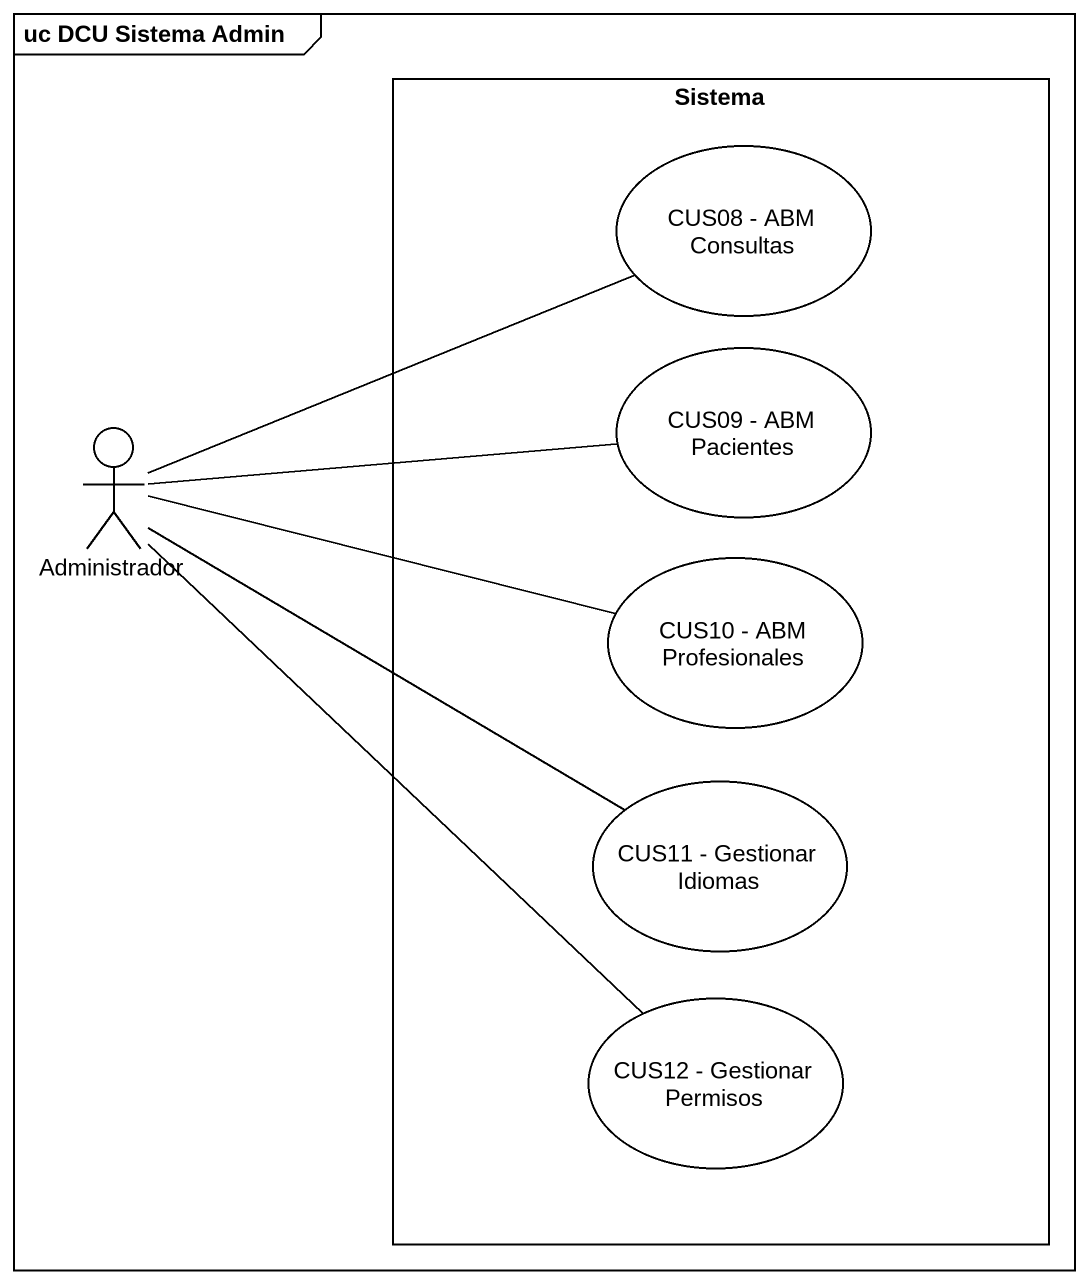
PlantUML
@startuml
mainframe uc DCU Sistema Admin
rectangle Sistema {
  usecase "CUS08 - ABM Consultas" as CUS08_ABM_Consultas
  usecase "CUS09 - ABM Pacientes" as CUS09_ABM_Pacientes
  usecase "CUS10 - ABM Profesionales" as CUS10_ABM_Profesionales
  usecase "CUS11 - Gestionar Idiomas" as CUS11_Gestionar_Idiomas
  usecase "CUS12 - Gestionar Permisos" as CUS12_Gestionar_Permisos
}
actor Administrador
Administrador -right- CUS08_ABM_Consultas
Administrador -right- CUS09_ABM_Pacientes
Administrador -right- CUS10_ABM_Profesionales
Administrador -right- CUS11_Gestionar_Idiomas
Administrador -- CUS12_Gestionar_Permisos
@enduml
